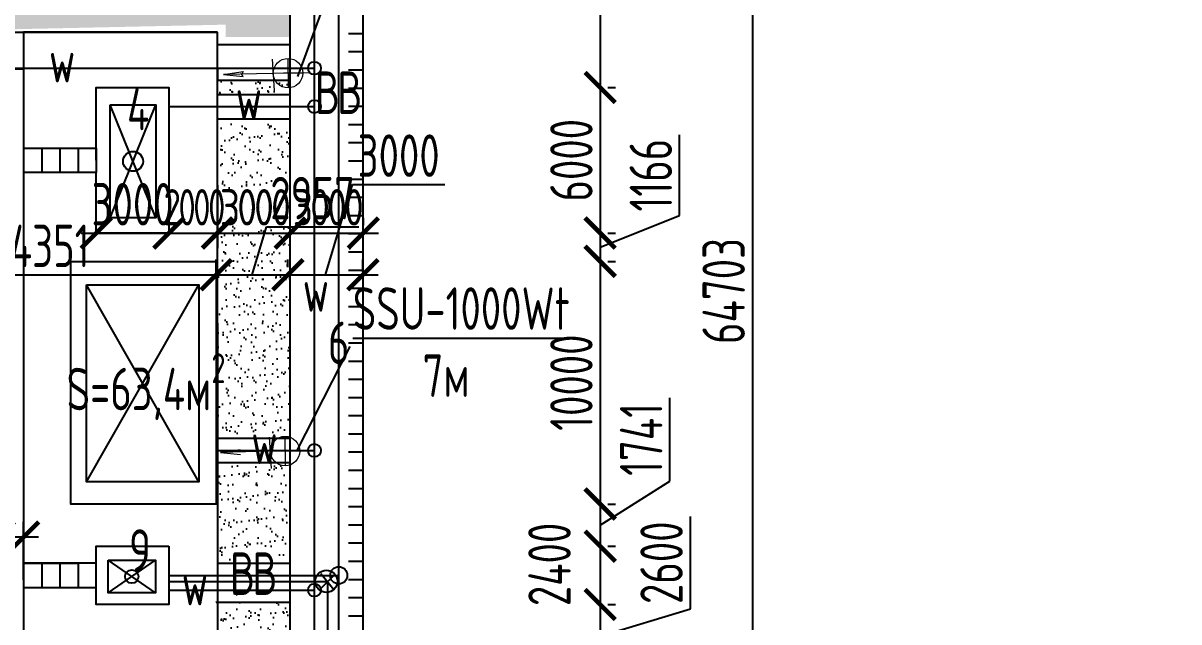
# Paper-space layout 'СГП' of a CAD drawing. Header units: millimetres. Extents: x 1 to 2190, y 0 to 1001.
# Drawn here: x 387.9 to 483.2, y 420.1 to 469.4 of the extents above; entities that cross this region are included whole.
import ezdxf

# ---------------------------------------------------------------- set-up
doc = ezdxf.new("R2010")
doc.units = ezdxf.units.MM
doc.header["$LTSCALE"] = 0.5
doc.layers.add('ЛИНИИ_01', color=7, linetype='Continuous', lineweight=9)
doc.layers.add('ТОНКИЕе', color=7, linetype='Continuous', lineweight=25)
doc.layers.add('размеры', color=7, linetype='Continuous')
doc.layers.add('тонкие', color=7, linetype='Continuous')
doc.styles.add('Наклонный', font='isocpeur.ttf', dxfattribs={"width": 0.7, "height": 3.5})
doc.dimstyles.new('СТРОИТЕЛЬНЫЙ', dxfattribs={"dimtxt": 3.5, "dimasz": 2.5, "dimexe": 1.25, "dimexo": 0.625, "dimtad": 1, "dimdec": 0, "dimlfac": 500, "dimdsep": 46, "dimtxsty": 'Наклонный', "dimblk1": 'ARCHTICK', "dimblk2": 'ARCHTICK', "dimsah": 1, "dimcen": 0, "dimdle": 1.25, "dimadec": 0, "dimazin": 0, "dimtfac": 0.75, "dimtdec": 0, "dimtmove": 0, "dimatfit": 3, "dimldrblk": 'ARCHTICK', "dimfxl": 1, "dimtolj": 1, "dimtzin": 0, "dimarcsym": 0})
pattern_1 = [(37.5, (-0.0765, 0.0526), (-0.048001, 1.4682397), [0, -1.15824, 0, -1.2954, 0, -1.23825]), (7.5, (-0.0765, 0.0526), (1.34857, 2.150475), [0, -0.62484, 0, -1.04394, 0, -0.40005]), (327.5, (-1.0138, 0.0526), (2.372977, 0.0043116), [0, -0.381, 0, -1.3716, 0, -1.7907]), (317.5, (-1.0138, 0.0526), (2.2906694, 0.668788), [0, -0.1905, 0, -0.89916, 0, -1.0287])]

# ---------------------------------------------------------------- blocks, each defined once
blk = doc.blocks.new('_ArchTick')
at = {"color": 0, "linetype": 'ByBlock', "const_width": 0.15}
blk.add_lwpolyline([(-0.5, -0.5), (0.5, 0.5)], dxfattribs=at)
blk = doc.blocks.new('*D861')
at = {"layer": 'Defpoints', "color": 0, "transparency": 16777216}
for p in [(403.903, 456.692), (399.903, 452.124), (403.903, 452.124)]:
    blk.add_point(p, dxfattribs=at)
at = {"layer": 'размеры', "color": 0, "lineweight": -2, "transparency": 16777216}
for p, q in [((403.903, 456.067), (403.903, 450.874)), ((399.903, 452.749), (399.903, 453.374)), ((398.653, 452.124), (405.153, 452.124))]:
    blk.add_line(p, q, dxfattribs=at)
at = {"layer": 'размеры', "color": 0, "lineweight": -2, "transparency": 16777216, "xscale": 2.5, "yscale": 2.5, "zscale": 2.5, "rotation": 180}
blk.add_blockref('_ArchTick', (399.903, 452.124), dxfattribs=at)
at = {"layer": 'размеры', "color": 0, "lineweight": -2, "transparency": 16777216, "xscale": 2.5, "yscale": 2.5, "zscale": 2.5}
blk.add_blockref('_ArchTick', (403.903, 452.124), dxfattribs=at)
at = {"layer": 'размеры', "color": 0, "transparency": 16777216, "insert": (401.903, 454.249), "char_height": 3.5, "attachment_point": 5, "style": 'Наклонный'}
blk.add_mtext('\\A1;{\\H0.85714x;\\W0.7;\\T0.75;2000}', dxfattribs=at)
blk = doc.blocks.new('*D862')
at = {"layer": 'Defpoints', "color": 0, "transparency": 16777216}
for p in [(403.903, 456.692), (409.906, 452.124), (409.906, 440.553)]:
    blk.add_point(p, dxfattribs=at)
at = {"layer": 'размеры', "color": 0, "lineweight": -2, "transparency": 16777216}
for p, q in [((403.903, 456.067), (403.903, 450.874)), ((409.906, 441.178), (409.906, 453.374)), ((402.653, 452.124), (411.156, 452.124))]:
    blk.add_line(p, q, dxfattribs=at)
at = {"layer": 'размеры', "color": 0, "lineweight": -2, "transparency": 16777216, "xscale": 2.5, "yscale": 2.5, "zscale": 2.5, "rotation": 180}
blk.add_blockref('_ArchTick', (403.903, 452.124), dxfattribs=at)
at = {"layer": 'размеры', "color": 0, "lineweight": -2, "transparency": 16777216, "xscale": 2.5, "yscale": 2.5, "zscale": 2.5}
blk.add_blockref('_ArchTick', (409.906, 452.124), dxfattribs=at)
at = {"layer": 'размеры', "color": 0, "transparency": 16777216, "insert": (406.905, 454.249), "char_height": 3.5, "attachment_point": 5, "style": 'Наклонный'}
blk.add_mtext('\\A1;{\\H0.85714x;\\W0.8;\\T0.75;3000}', dxfattribs=at)
blk = doc.blocks.new('*D863')
at = {"layer": 'Defpoints', "color": 0, "transparency": 16777216}
for p in [(415.94, 452.124), (415.94, 452.124), (409.906, 440.553)]:
    blk.add_point(p, dxfattribs=at)
at = {"layer": 'размеры', "color": 0, "lineweight": -2, "transparency": 16777216}
for p, q in [((409.906, 441.178), (409.906, 453.374)), ((415.94, 452.749), (415.94, 453.374)), ((408.656, 452.124), (417.19, 452.124))]:
    blk.add_line(p, q, dxfattribs=at)
at = {"layer": 'размеры', "color": 0, "lineweight": -2, "transparency": 16777216, "xscale": 2.5, "yscale": 2.5, "zscale": 2.5, "rotation": 180}
blk.add_blockref('_ArchTick', (409.906, 452.124), dxfattribs=at)
at = {"layer": 'размеры', "color": 0, "lineweight": -2, "transparency": 16777216, "xscale": 2.5, "yscale": 2.5, "zscale": 2.5}
blk.add_blockref('_ArchTick', (415.94, 452.124), dxfattribs=at)
at = {"layer": 'размеры', "color": 0, "transparency": 16777216, "insert": (412.923, 454.249), "char_height": 3.5, "attachment_point": 5, "style": 'Наклонный'}
blk.add_mtext('\\A1;{\\H0.85714x;\\W0.8;\\T0.75;3000}', dxfattribs=at)
blk = doc.blocks.new('*D893')
at = {"layer": 'Defpoints', "color": 0, "transparency": 16777216}
for p in [(435.474, 495.292), (435.474, 464.124), (435.474, 464.124)]:
    blk.add_point(p, dxfattribs=at)
at = {"layer": 'размеры', "color": 0, "lineweight": -2, "transparency": 16777216}
for p, q in [((435.474, 496.542), (435.474, 462.874)), ((436.099, 495.292), (436.724, 495.292)), ((436.099, 464.124), (436.724, 464.124))]:
    blk.add_line(p, q, dxfattribs=at)
at = {"layer": 'размеры', "color": 0, "lineweight": -2, "transparency": 16777216, "xscale": 2.5, "yscale": 2.5, "zscale": 2.5}
for p, rotation in [((435.474, 495.292), 90), ((435.474, 464.124), 270)]:
    blk.add_blockref('_ArchTick', p, dxfattribs=dict(at, rotation=rotation))
at = {"layer": 'размеры', "color": 0, "transparency": 16777216, "insert": (432.667, 487.067), "char_height": 3.5, "attachment_point": 5, "rotation": 90, "style": 'Наклонный'}
blk.add_mtext('\\A1;15584', dxfattribs=at)
blk = doc.blocks.new('*D894')
at = {"layer": 'Defpoints', "color": 0, "transparency": 16777216}
for p in [(435.474, 464.124), (435.474, 452.124), (435.474, 452.124)]:
    blk.add_point(p, dxfattribs=at)
at = {"layer": 'размеры', "color": 0, "lineweight": -2, "transparency": 16777216}
for p, q in [((435.474, 465.374), (435.474, 450.874)), ((436.099, 464.124), (436.724, 464.124)), ((436.099, 452.124), (436.724, 452.124))]:
    blk.add_line(p, q, dxfattribs=at)
at = {"layer": 'размеры', "color": 0, "lineweight": -2, "transparency": 16777216, "xscale": 2.5, "yscale": 2.5, "zscale": 2.5}
for p, rotation in [((435.474, 464.124), 90), ((435.474, 452.124), 270)]:
    blk.add_blockref('_ArchTick', p, dxfattribs=dict(at, rotation=rotation))
at = {"layer": 'размеры', "color": 0, "transparency": 16777216, "insert": (433.099, 458.124), "char_height": 3.5, "attachment_point": 5, "rotation": 90, "style": 'Наклонный'}
blk.add_mtext('\\A1;6000', dxfattribs=at)
blk = doc.blocks.new('*D895')
at = {"layer": 'Defpoints', "color": 0, "transparency": 16777216}
for p in [(435.474, 452.124), (435.474, 449.792), (435.474, 449.792)]:
    blk.add_point(p, dxfattribs=at)
at = {"layer": 'размеры', "color": 0, "lineweight": -2, "transparency": 16777216}
for p, q in [((442.028, 453.575), (442.028, 460.215)), ((435.474, 450.958), (442.028, 453.575)), ((435.474, 453.374), (435.474, 448.542)), ((436.099, 452.124), (436.724, 452.124)), ((436.099, 449.792), (436.724, 449.792))]:
    blk.add_line(p, q, dxfattribs=at)
at = {"layer": 'размеры', "color": 0, "lineweight": -2, "transparency": 16777216, "xscale": 2.5, "yscale": 2.5, "zscale": 2.5}
for p, rotation in [((435.474, 452.124), 90), ((435.474, 449.792), 270)]:
    blk.add_blockref('_ArchTick', p, dxfattribs=dict(at, rotation=rotation))
at = {"layer": 'размеры', "color": 0, "transparency": 16777216, "insert": (439.653, 456.895), "char_height": 3.5, "attachment_point": 5, "rotation": 90, "style": 'Наклонный'}
blk.add_mtext('\\A1;1166', dxfattribs=at)
blk = doc.blocks.new('*D896')
at = {"layer": 'Defpoints', "color": 0, "transparency": 16777216}
for p in [(435.474, 449.792), (435.474, 429.792), (435.474, 429.792)]:
    blk.add_point(p, dxfattribs=at)
at = {"layer": 'размеры', "color": 0, "lineweight": -2, "transparency": 16777216}
for p, q in [((435.474, 451.042), (435.474, 428.542)), ((436.099, 449.792), (436.724, 449.792)), ((436.099, 429.792), (436.724, 429.792))]:
    blk.add_line(p, q, dxfattribs=at)
at = {"layer": 'размеры', "color": 0, "lineweight": -2, "transparency": 16777216, "xscale": 2.5, "yscale": 2.5, "zscale": 2.5}
for p, rotation in [((435.474, 449.792), 90), ((435.474, 429.792), 270)]:
    blk.add_blockref('_ArchTick', p, dxfattribs=dict(at, rotation=rotation))
at = {"layer": 'размеры', "color": 0, "transparency": 16777216, "insert": (433.099, 439.792), "char_height": 3.5, "attachment_point": 5, "rotation": 90, "style": 'Наклонный'}
blk.add_mtext('\\A1;10000', dxfattribs=at)
blk = doc.blocks.new('*D897')
at = {"layer": 'Defpoints', "color": 0, "transparency": 16777216}
for p in [(435.474, 429.792), (435.474, 426.311), (435.474, 426.311)]:
    blk.add_point(p, dxfattribs=at)
at = {"layer": 'размеры', "color": 0, "lineweight": -2, "transparency": 16777216}
for p, q in [((441.227, 431.671), (441.227, 438.556)), ((435.474, 428.051), (441.227, 431.671)), ((435.474, 431.042), (435.474, 425.061)), ((436.099, 429.792), (436.724, 429.792)), ((436.099, 426.311), (436.724, 426.311))]:
    blk.add_line(p, q, dxfattribs=at)
at = {"layer": 'размеры', "color": 0, "lineweight": -2, "transparency": 16777216, "xscale": 2.5, "yscale": 2.5, "zscale": 2.5}
for p, rotation in [((435.474, 429.792), 90), ((435.474, 426.311), 270)]:
    blk.add_blockref('_ArchTick', p, dxfattribs=dict(at, rotation=rotation))
at = {"layer": 'размеры', "color": 0, "transparency": 16777216, "insert": (438.852, 435.114), "char_height": 3.5, "attachment_point": 5, "rotation": 90, "style": 'Наклонный'}
blk.add_mtext('\\A1;1741', dxfattribs=at)
blk = doc.blocks.new('*D898')
at = {"layer": 'Defpoints', "color": 0, "transparency": 16777216}
for p in [(435.474, 426.311), (435.474, 421.511), (435.474, 421.511)]:
    blk.add_point(p, dxfattribs=at)
at = {"layer": 'размеры', "color": 0, "lineweight": -2, "transparency": 16777216}
for p, q in [((435.474, 427.561), (435.474, 420.261)), ((436.099, 426.311), (436.724, 426.311)), ((436.099, 421.511), (436.724, 421.511))]:
    blk.add_line(p, q, dxfattribs=at)
at = {"layer": 'размеры', "color": 0, "lineweight": -2, "transparency": 16777216, "xscale": 2.5, "yscale": 2.5, "zscale": 2.5}
for p, rotation in [((435.474, 426.311), 90), ((435.474, 421.511), 270)]:
    blk.add_blockref('_ArchTick', p, dxfattribs=dict(at, rotation=rotation))
at = {"layer": 'размеры', "color": 0, "transparency": 16777216, "insert": (431.295, 424.812), "char_height": 3.5, "attachment_point": 5, "rotation": 90, "style": 'Наклонный'}
blk.add_mtext('\\A1;2400', dxfattribs=at)
blk = doc.blocks.new('*D899')
at = {"layer": 'Defpoints', "color": 0, "transparency": 16777216}
for p in [(435.474, 421.511), (435.474, 416.311), (435.474, 416.311)]:
    blk.add_point(p, dxfattribs=at)
at = {"layer": 'размеры', "color": 0, "lineweight": -2, "transparency": 16777216}
for p, q in [((442.912, 421.142), (442.912, 428.762)), ((435.474, 422.761), (435.474, 415.061)), ((436.099, 421.511), (436.724, 421.511)), ((435.474, 418.911), (442.912, 421.142)), ((436.099, 416.311), (436.724, 416.311))]:
    blk.add_line(p, q, dxfattribs=at)
at = {"layer": 'размеры', "color": 0, "lineweight": -2, "transparency": 16777216, "xscale": 2.5, "yscale": 2.5, "zscale": 2.5}
for p, rotation in [((435.474, 421.511), 90), ((435.474, 416.311), 270)]:
    blk.add_blockref('_ArchTick', p, dxfattribs=dict(at, rotation=rotation))
at = {"layer": 'размеры', "color": 0, "transparency": 16777216, "insert": (440.537, 424.952), "char_height": 3.5, "attachment_point": 5, "rotation": 90, "style": 'Наклонный'}
blk.add_mtext('\\A1;2600', dxfattribs=at)
blk = doc.blocks.new('*D921')
at = {"layer": 'Defpoints', "color": 0, "transparency": 16777216}
for p in [(435.474, 512.051), (435.482, 382.645), (448.036, 382.645)]:
    blk.add_point(p, dxfattribs=at)
at = {"layer": 'размеры', "color": 0, "lineweight": -2, "transparency": 16777216}
for p, q in [((448.036, 513.301), (448.036, 381.395)), ((436.099, 512.051), (449.286, 512.051)), ((436.107, 382.645), (449.286, 382.645))]:
    blk.add_line(p, q, dxfattribs=at)
at = {"layer": 'размеры', "color": 0, "lineweight": -2, "transparency": 16777216, "xscale": 2.5, "yscale": 2.5, "zscale": 2.5}
for p, rotation in [((448.036, 512.051), 90), ((448.036, 382.645), 270)]:
    blk.add_blockref('_ArchTick', p, dxfattribs=dict(at, rotation=rotation))
at = {"layer": 'размеры', "color": 0, "transparency": 16777216, "insert": (445.661, 447.348), "char_height": 3.5, "attachment_point": 5, "rotation": 90, "style": 'Наклонный'}
blk.add_mtext('\\A1;64703', dxfattribs=at)
blk = doc.blocks.new('*D991')
at = {"layer": 'Defpoints', "color": 0, "transparency": 16777216}
for p in [(385.903, 427.064), (385.903, 422.874), (387.903, 422.911)]:
    blk.add_point(p, dxfattribs=at)
at = {"layer": 'размеры', "color": 0, "lineweight": -2, "transparency": 16777216}
for p, q in [((385.903, 423.499), (385.903, 428.314)), ((387.903, 423.536), (387.903, 428.314)), ((385.903, 427.064), (376.273, 427.064)), ((389.153, 427.064), (385.903, 427.064))]:
    blk.add_line(p, q, dxfattribs=at)
at = {"layer": 'размеры', "color": 0, "lineweight": -2, "transparency": 16777216, "xscale": 2.5, "yscale": 2.5, "zscale": 2.5, "rotation": 180}
blk.add_blockref('_ArchTick', (385.903, 427.064), dxfattribs=at)
at = {"layer": 'размеры', "color": 0, "lineweight": -2, "transparency": 16777216, "xscale": 2.5, "yscale": 2.5, "zscale": 2.5}
blk.add_blockref('_ArchTick', (387.903, 427.064), dxfattribs=at)
at = {"layer": 'размеры', "color": 0, "transparency": 16777216, "insert": (379.838, 429.439), "char_height": 3.5, "attachment_point": 5, "style": 'Наклонный'}
blk.add_mtext('\\A1;1000', dxfattribs=at)
blk = doc.blocks.new('*D1013')
at = {"layer": 'Defpoints', "color": 0, "transparency": 16777216}
for p in [(393.903, 452.124), (399.903, 452.124), (399.903, 452.124)]:
    blk.add_point(p, dxfattribs=at)
at = {"layer": 'размеры', "color": 0, "lineweight": -2, "transparency": 16777216}
for p, q in [((393.903, 452.749), (393.903, 453.374)), ((399.903, 452.749), (399.903, 453.374)), ((392.653, 452.124), (401.153, 452.124))]:
    blk.add_line(p, q, dxfattribs=at)
at = {"layer": 'размеры', "color": 0, "lineweight": -2, "transparency": 16777216, "xscale": 2.5, "yscale": 2.5, "zscale": 2.5, "rotation": 180}
blk.add_blockref('_ArchTick', (393.903, 452.124), dxfattribs=at)
at = {"layer": 'размеры', "color": 0, "lineweight": -2, "transparency": 16777216, "xscale": 2.5, "yscale": 2.5, "zscale": 2.5}
blk.add_blockref('_ArchTick', (399.903, 452.124), dxfattribs=at)
at = {"layer": 'размеры', "color": 0, "transparency": 16777216, "insert": (396.903, 454.499), "char_height": 3.5, "attachment_point": 5, "style": 'Наклонный'}
blk.add_mtext('\\A1;3000', dxfattribs=at)
blk = doc.blocks.new('*D1024')
at = {"layer": 'Defpoints', "color": 0, "transparency": 16777216}
for p in [(375.103, 452.124), (403.804, 448.692), (403.804, 447.869)]:
    blk.add_point(p, dxfattribs=at)
at = {"layer": 'размеры', "color": 0, "lineweight": -2, "transparency": 16777216}
for p, q in [((375.103, 451.499), (375.103, 447.442)), ((403.804, 448.494), (403.804, 449.942)), ((373.853, 448.692), (405.054, 448.692))]:
    blk.add_line(p, q, dxfattribs=at)
at = {"layer": 'размеры', "color": 0, "lineweight": -2, "transparency": 16777216, "xscale": 2.5, "yscale": 2.5, "zscale": 2.5, "rotation": 180}
blk.add_blockref('_ArchTick', (375.103, 448.692), dxfattribs=at)
at = {"layer": 'размеры', "color": 0, "lineweight": -2, "transparency": 16777216, "xscale": 2.5, "yscale": 2.5, "zscale": 2.5}
blk.add_blockref('_ArchTick', (403.804, 448.692), dxfattribs=at)
at = {"layer": 'размеры', "color": 0, "transparency": 16777216, "insert": (389.453, 451.067), "char_height": 3.5, "attachment_point": 5, "style": 'Наклонный'}
blk.add_mtext('\\A1;14351', dxfattribs=at)
blk = doc.blocks.new('*D1025')
at = {"layer": 'Defpoints', "color": 0, "transparency": 16777216}
for p in [(409.717, 448.692), (409.717, 448.692), (403.804, 447.869)]:
    blk.add_point(p, dxfattribs=at)
at = {"layer": 'размеры', "color": 0, "lineweight": -2, "transparency": 16777216}
for p, q in [((406.761, 448.692), (407.942, 452.63)), ((407.942, 452.63), (415.562, 452.63)), ((403.804, 448.494), (403.804, 449.942)), ((409.717, 449.317), (409.717, 449.942)), ((402.554, 448.692), (410.967, 448.692))]:
    blk.add_line(p, q, dxfattribs=at)
at = {"layer": 'размеры', "color": 0, "lineweight": -2, "transparency": 16777216, "xscale": 2.5, "yscale": 2.5, "zscale": 2.5, "rotation": 180}
blk.add_blockref('_ArchTick', (403.804, 448.692), dxfattribs=at)
at = {"layer": 'размеры', "color": 0, "lineweight": -2, "transparency": 16777216, "xscale": 2.5, "yscale": 2.5, "zscale": 2.5}
blk.add_blockref('_ArchTick', (409.717, 448.692), dxfattribs=at)
at = {"layer": 'размеры', "color": 0, "transparency": 16777216, "insert": (411.752, 455.005), "char_height": 3.5, "attachment_point": 5, "style": 'Наклонный'}
blk.add_mtext('\\A1;2957', dxfattribs=at)
blk = doc.blocks.new('*D1026')
at = {"layer": 'Defpoints', "color": 0, "transparency": 16777216}
for p in [(409.717, 448.692), (415.906, 448.692), (415.906, 448.301)]:
    blk.add_point(p, dxfattribs=at)
at = {"layer": 'размеры', "color": 0, "lineweight": -2, "transparency": 16777216}
for p, q in [((412.812, 448.692), (415.043, 456.13)), ((415.043, 456.13), (422.663, 456.13)), ((409.717, 449.317), (409.717, 449.942)), ((415.906, 448.926), (415.906, 449.942)), ((408.467, 448.692), (417.156, 448.692))]:
    blk.add_line(p, q, dxfattribs=at)
at = {"layer": 'размеры', "color": 0, "lineweight": -2, "transparency": 16777216, "xscale": 2.5, "yscale": 2.5, "zscale": 2.5, "rotation": 180}
blk.add_blockref('_ArchTick', (409.717, 448.692), dxfattribs=at)
at = {"layer": 'размеры', "color": 0, "lineweight": -2, "transparency": 16777216, "xscale": 2.5, "yscale": 2.5, "zscale": 2.5}
blk.add_blockref('_ArchTick', (415.906, 448.692), dxfattribs=at)
at = {"layer": 'размеры', "color": 0, "transparency": 16777216, "insert": (418.853, 458.505), "char_height": 3.5, "attachment_point": 5, "style": 'Наклонный'}
blk.add_mtext('\\A1;3000', dxfattribs=at)

psp = doc.layouts.new('СГП')

# ---------------------------------------------------------------- hatches: boundary and pattern name
at = {"layer": 'тонкие', "transparency": 33554687}
h = psp.add_hatch(dxfattribs=at)
h.set_pattern_fill('AR-SAND', scale=0.03)
h.set_pattern_definition([(37.5, (0.5875, 0.6611), (-0.048001, 1.4682397), [0, -1.15824, 0, -1.2954, 0, -1.23825]), (7.5, (0.5875, 0.6611), (1.34857, 2.1504753), [0, -0.62484, 0, -1.04394, 0, -0.40005]), (327.5, (-0.3498, 0.6611), (2.372977, 0.0043116), [0, -0.381, 0, -1.3716, 0, -1.7907]), (317.5, (-0.3498, 0.6611), (2.2906694, 0.668788), [0, -0.1905, 0, -0.89916, 0, -1.0287])])
edge = h.paths.add_edge_path()
edge.add_line((409.8161, 506.8983), (403.406, 506.8983))
edge.add_line((403.406, 506.8983), (403.5395, 499.2975))
edge.add_arc((381.2285, 497.9471), 22.3518, -69.694251, 3.463605, ccw=False)
edge.add_arc((388.5556, 477.2975), 0.5316, 257.918907, 323.918567, ccw=False)
edge.add_arc((379.9892, 493.3893), 18.6396, 270.483074, 296.975584, ccw=False)
edge.add_line((380.1464, 474.7503), (325.8258, 474.7503))
edge.add_line((325.8258, 474.7503), (325.8258, 468.7575))
edge.add_line((325.8258, 468.7575), (337.3302, 468.7575))
edge.add_line((337.3302, 468.7575), (337.3302, 469.966))
edge.add_line((337.3302, 469.966), (337.5982, 468.7833))
edge.add_line((337.5982, 468.7833), (380.5668, 468.7833))
edge.add_line((380.5668, 468.7833), (404.5668, 469.301))
edge.add_line((404.5668, 469.301), (404.5668, 468.2711))
edge.add_line((404.5668, 468.2711), (409.8161, 468.2711))
edge.add_line((409.8161, 468.2711), (409.8161, 506.8983))
h.paths.add_polyline_path([(395.1913, 469.3973), (400.49, 469.3973)], flags=16)
h = psp.add_hatch(dxfattribs=at)
h.set_pattern_fill('AR-SAND', scale=0.03)
h.set_pattern_definition(pattern_1)
h.paths.add_polyline_path([(409.9063, 463.5495), (409.9063, 464.7367), (403.9028, 464.7367), (403.9028, 463.5495)])
h = psp.add_hatch(dxfattribs=at)
h.set_pattern_fill('AR-SAND', scale=0.03)
h.set_pattern_definition(pattern_1)
h.paths.add_polyline_path([(403.9028, 461.5495), (403.9028, 460.5495), (403.9028, 457.2278), (409.9063, 457.2278), (409.9063, 461.5495)])
h = psp.add_hatch(dxfattribs=at)
h.set_pattern_fill('AR-SAND', scale=0.03)
h.set_pattern_definition(pattern_1)
h.paths.add_polyline_path([(403.9028, 444.6925), (403.9028, 438.7991), (409.9063, 438.7991), (409.9063, 457.1242), (403.9028, 457.1242)])
h = psp.add_hatch(dxfattribs=at)
h.set_pattern_fill('AR-SAND', scale=0.03)
h.set_pattern_definition([(37.5, (-0.1773, 0.0526), (-0.048001, 1.4682397), [0, -1.15824, 0, -1.2954, 0, -1.23825]), (7.5, (-0.1773, 0.0526), (1.34857, 2.150475), [0, -0.62484, 0, -1.04394, 0, -0.40005]), (327.5, (-1.1146, 0.0526), (2.372977, 0.0043116), [0, -0.381, 0, -1.3716, 0, -1.7907]), (317.5, (-1.1146, 0.0526), (2.2906694, 0.668788), [0, -0.1905, 0, -0.89916, 0, -1.0287])])
h.paths.add_polyline_path([(409.8055, 438.7918), (403.802, 438.7918), (403.8041, 435.2062), (409.8076, 435.2062)])
h = psp.add_hatch(dxfattribs=at)
h.set_pattern_fill('AR-SAND', scale=0.03)
h.set_pattern_definition(pattern_1)
h.paths.add_polyline_path([(409.9063, 433.2062), (403.9028, 433.2062), (403.9028, 424.9106), (409.9063, 424.9106)])
h = psp.add_hatch(dxfattribs=at)
h.set_pattern_fill('AR-SAND', scale=0.03)
h.set_pattern_definition(pattern_1)
h.paths.add_polyline_path([(403.9028, 421.6899), (403.9028, 415.6242), (409.9063, 415.6242), (409.9063, 421.6899)])

# ---------------------------------------------------------------- linework, layer by layer
at = {"layer": 'ЛИНИИ_01', "lineweight": 20}
for p, q in [((409.71, 466.5136), (409.7373, 464.0851)), ((404.3952, 465.1939), (406.0248, 465.4294)), ((408.5093, 465.2857), (404.3952, 465.1939)), ((406.0248, 465.4294), (405.8814, 465.2054)), ((410.9379, 465.313), (408.5093, 465.2857)), ((411.4898, 465.3192), (409.3457, 465.2951)), ((404.3952, 465.1939), (406.0337, 465.0313)), ((406.0337, 465.0313), (405.8805, 465.2487)), ((409.4685, 435.3671), (409.4958, 432.9385)), ((404.1537, 434.0473), (405.7833, 434.2828)), ((408.2679, 434.1391), (404.1537, 434.0473)), ((404.1537, 434.0473), (405.7922, 433.8848)), ((410.6965, 434.1664), (408.2679, 434.1391)), ((411.2484, 434.1726), (409.1043, 434.1485)), ((405.5359, 422.2375), (405.3827, 422.4548)), ((405.527, 422.6355), (405.3837, 422.4115))]:
    psp.add_line(p, q, dxfattribs=at)
for centre in [(409.7236, 465.2994), (409.4822, 434.1528)]:
    psp.add_circle(centre, 1.2144, dxfattribs=at)
at = {"layer": 'размеры', "lineweight": 20}
for p, q in [((408.4039, 466.4493), (408.583, 463.8655)), ((408.1624, 435.3027), (408.3415, 432.7189))]:
    psp.add_line(p, q, dxfattribs=at)
at = {"layer": 'ТОНКИЕе'}
for p, q in [((403.9028, 468.6925), (387.9028, 468.6925)), ((387.9028, 468.6925), (387.9028, 368.1618))]:
    psp.add_line(p, q, dxfattribs=at)
for points in [[(409.9063, 363.0441), (409.9063, 518.0621)], [(415.9063, 512.0508), (415.9063, 512.0508), (415.9063, 382.6455), (415.9063, 382.6455), (474.372, 382.6455)], [(414.8735, 476.9603), (410.4963, 465.0204)], [(415.9063, 470.0508), (415.9063, 468.5508), (414.7063, 468.5508)], [(379.9028, 468.6925), (403.9028, 468.6925)], [(403.9028, 468.6925), (399.9028, 468.6925)], [(403.9028, 444.6925), (403.9028, 468.6925)], [(415.9063, 468.5508), (415.9063, 467.0508), (414.7063, 467.0508)], [(403.9028, 467.6626), (409.9063, 467.6626)], [(385.9028, 466.6626), (385.9028, 465.6626), (387.9028, 465.6626)], [(415.9063, 467.0508), (415.9063, 465.5508), (414.7063, 465.5508)], [(403.9028, 465.6626), (403.9028, 464.7367), (409.9063, 464.7367)], [(415.9063, 465.5508), (415.9063, 464.0508), (414.7063, 464.0508)], [(393.9028, 458.1242), (393.9028, 464.1242), (399.9028, 464.1242), (399.9028, 452.1242), (393.9028, 452.1242), (393.9028, 457.1242)], [(403.9028, 462.5495), (403.9028, 463.5495), (409.9063, 463.5495)], [(415.9063, 464.0508), (415.9063, 462.5508), (414.7063, 462.5508)], [(395.064, 453.3694), (398.8169, 462.6989)], [(398.8169, 453.3694), (395.064, 462.6989)], [(415.9063, 462.5508), (415.9063, 461.0508), (414.7063, 461.0508)], [(403.9028, 460.5495), (403.9028, 461.5495), (409.9063, 461.5495)], [(415.9063, 461.0508), (415.9063, 459.5508), (414.7063, 459.5508)], [(415.9063, 459.5508), (415.9063, 458.0508), (414.7063, 458.0508)], [(387.9028, 459.1242), (393.9028, 459.1242), (393.9028, 457.1242), (387.9028, 457.1242)], [(387.9028, 459.1242), (389.4028, 459.1242), (389.4028, 457.1242)], [(389.4028, 459.1242), (390.9028, 459.1242), (390.9028, 457.1242)], [(390.9028, 459.1242), (392.4028, 459.1242), (392.4028, 457.1242)], [(415.9063, 458.0508), (415.9063, 456.5508), (414.7063, 456.5508)], [(415.9063, 456.5508), (415.9063, 455.0508), (414.7063, 455.0508)], [(415.9063, 455.0508), (415.9063, 453.5508), (414.7063, 453.5508)], [(415.9063, 453.5508), (415.9063, 452.0508), (414.7063, 452.0508)], [(415.9063, 452.0508), (415.9063, 450.5508), (414.7063, 450.5508)], [(415.9063, 450.5508), (415.9063, 449.0508), (414.7063, 449.0508)], [(403.8041, 449.7918), (403.8041, 429.7918), (391.8041, 429.7918), (391.8041, 449.7918)], [(391.8041, 449.7918), (403.8041, 449.7918), (403.8041, 442.2782)], [(415.9063, 449.0508), (415.9063, 447.5508), (414.7063, 447.5508)], [(387.9028, 448.4272), (387.9028, 422.9106), (393.9028, 422.9106), (393.9028, 424.9106), (387.9028, 424.9106)], [(393.101, 431.6211), (402.3696, 447.8688)], [(402.3696, 431.6211), (393.101, 447.8688)], [(415.9063, 447.5508), (415.9063, 446.0508), (414.7063, 446.0508)], [(415.9063, 446.0508), (415.9063, 444.5508), (414.7063, 444.5508)], [(403.9028, 444.6925), (403.9028, 362.586)], [(415.9063, 444.5508), (415.9063, 443.0508), (414.7063, 443.0508)], [(414.8169, 442.7869), (410.4357, 434.1419)], [(415.9063, 443.0508), (415.9063, 441.5508), (414.7063, 441.5508)], [(415.9063, 441.5508), (415.9063, 440.0508), (414.7063, 440.0508)], [(415.9063, 440.0508), (415.9063, 438.5508), (414.7063, 438.5508)], [(387.9028, 438.4272), (387.9028, 412.9106), (393.9028, 412.9106), (393.9028, 414.9106), (387.9028, 414.9106)], [(415.9063, 438.5508), (415.9063, 437.0508), (414.7063, 437.0508)], [(415.9063, 437.0508), (415.9063, 435.5508), (414.7063, 435.5508)], [(403.8041, 435.2062), (409.8076, 435.2062)], [(415.9063, 435.5508), (415.9063, 434.0508), (414.7063, 434.0508)], [(415.9063, 434.0508), (415.9063, 432.5508), (414.7063, 432.5508)], [(403.8041, 433.2062), (403.8041, 433.2062), (409.9063, 433.2062)], [(415.9063, 432.5508), (415.9063, 431.0508), (414.7063, 431.0508)], [(415.9063, 431.0508), (415.9063, 429.5508), (414.7063, 429.5508)], [(415.9063, 429.5508), (415.9063, 428.0508), (414.7063, 428.0508)], [(387.9028, 428.4272), (387.9028, 402.9106), (393.9028, 402.9106), (393.9028, 404.9106), (387.9028, 404.9106)], [(415.9063, 428.0508), (415.9063, 426.5508), (414.7063, 426.5508)], [(399.9028, 426.3106), (399.9028, 421.5106), (393.9028, 421.5106), (393.9028, 426.3106), (399.9028, 426.3106)], [(415.9063, 426.5508), (415.9063, 425.0508), (414.7063, 425.0508)], [(387.9028, 424.9106), (389.4028, 424.9106), (389.4028, 422.9106)], [(389.4028, 424.9106), (390.9028, 424.9106), (390.9028, 422.9106)], [(390.9028, 424.9106), (392.4028, 424.9106), (392.4028, 422.9106)], [(394.8934, 422.4584), (398.7835, 425.1706)], [(398.7835, 422.4584), (394.8934, 425.1706)], [(403.9028, 424.9106), (409.9063, 424.9106)], [(415.9063, 425.0508), (415.9063, 423.5508), (414.7063, 423.5508)], [(415.9063, 423.5508), (415.9063, 422.0508), (414.7063, 422.0508)], [(403.8041, 421.6899), (403.8041, 421.6899), (409.9063, 421.6899)], [(415.9063, 422.0508), (415.9063, 420.5508), (414.7063, 420.5508)], [(415.9063, 420.5508), (415.9063, 419.0508), (414.7063, 419.0508)]]:
    psp.add_lwpolyline(points, dxfattribs=at)
at = {"layer": 'ТОНКИЕе', "color": 4}
for points in [[(474.1916, 349.8698), (474.1916, 349.8698), (474.2251, 380.6455), (474.2251, 380.6455), (415.9063, 380.6455), (413.9063, 380.6455), (413.9063, 510.0508), (413.9063, 510.0508), (385.6976, 510.0508), (385.6976, 510.0508), (385.6976, 480.689), (385.6976, 478.689), (236.4316, 478.689), (236.4316, 478.689), (236.4316, 84.6529), (236.4316, 84.6529), (508.2089, 84.6529)], [(399.9028, 423.9106), (413.9063, 423.9106)]]:
    psp.add_lwpolyline(points, dxfattribs=at)
at = {"layer": 'ТОНКИЕе', "color": 2, "true_color": 0xffff00}
for points in [[(471.4152, 378.6455), (471.4152, 378.6455), (471.4152, 378.6455), (471.4152, 378.6455), (471.4152, 378.6455), (471.4152, 378.6455), (471.4152, 378.6455), (413.9063, 378.6455), (411.9063, 378.6455), (411.9063, 508.0508), (411.9063, 508.0508), (387.8916, 508.0508), (387.8916, 508.0508), (387.8916, 478.689), (387.8916, 476.689), (238.4316, 476.689), (238.4316, 476.689), (238.4316, 86.6529), (238.4316, 86.6529), (238.4316, 86.6529), (238.4316, 86.6529), (517.4839, 86.6529), (517.4839, 86.6529), (517.4839, 86.6529)], [(378.575, 464.1242), (378.575, 465.7125), (411.9063, 465.7125)], [(399.9028, 462.5495), (411.9063, 462.5495)], [(403.8041, 434.2062), (411.9063, 434.2062)], [(399.9028, 422.6899), (411.9063, 422.6899)]]:
    psp.add_lwpolyline(points, dxfattribs=at)
at = {"layer": 'ТОНКИЕе'}
for points in [[(395.064, 462.6989), (398.8169, 462.6989), (398.8169, 453.3694), (395.064, 453.3694)], [(393.101, 447.8688), (402.3696, 447.8688), (402.3696, 431.6211), (393.101, 431.6211)], [(394.8934, 425.1706), (398.7835, 425.1706), (398.7835, 422.4584), (394.8934, 422.4584)]]:
    psp.add_lwpolyline(points, close=True, dxfattribs=at)
at = {"layer": 'ТОНКИЕе', "color": 20, "true_color": 0xfa4205}
for points in [[(399.9643, 423.4113), (412.9881, 423.4113), (412.9881, 414.6592), (412.9881, 404.2054), (399.96, 404.2054)], [(412.3348, 422.753), (413.6237, 424.0209)], [(412.4185, 424.07), (413.5005, 422.7351)]]:
    psp.add_lwpolyline(points, dxfattribs=at)
at = {"layer": 'ТОНКИЕе', "color": 2, "true_color": 0xffff00}
for centre in [(411.9063, 465.7125), (411.9063, 462.5495), (411.9063, 434.2062), (411.9063, 422.6899)]:
    psp.add_circle(centre, 0.5316, dxfattribs=at)
at = {"layer": 'ТОНКИЕе'}
for centre, radius in [((396.9404, 458.0342), 0.8215), ((396.8385, 423.8145), 0.5516)]:
    psp.add_circle(centre, radius, dxfattribs=at)
at = {"layer": 'ТОНКИЕе', "color": 20, "true_color": 0xfa4205}
psp.add_circle((412.8916, 423.4199), 0.9153, dxfattribs=at)
at = {"layer": 'ТОНКИЕе', "color": 4}
psp.add_circle((413.9063, 423.9106), 0.7045, dxfattribs=at)

# ---------------------------------------------------------------- texts
at = {"layer": 'ТОНКИЕе', "color": 2, "char_height": 3.5, "attachment_point": 1, "style": 'Наклонный'}
for insert in [(389.9923, 468.0316), (405.398, 464.9535), (410.9228, 449.1384), (406.6773, 436.5848), (400.9445, 424.9376)]:
    psp.add_mtext_dynamic_manual_height_columns('\\A1;{\\T0.9;w}', width=21.521296, gutter_width=35, heights=[0], dxfattribs=dict(at, insert=insert))
at = {"layer": 'ТОНКИЕе', "color": 4, "char_height": 3.5, "attachment_point": 1, "style": 'Наклонный'}
for insert in [(411.9324, 465.4432), (404.9303, 425.8042)]:
    psp.add_mtext_dynamic_manual_height_columns('\\A1;{\\T0.9;ВВ}', width=21.521296, gutter_width=35, heights=[0], dxfattribs=dict(at, insert=insert))
at = {"layer": 'ТОНКИЕе', "char_height": 3.5, "attachment_point": 1, "style": 'Наклонный'}
for s, width, gutter_width, insert in [('4', 2.37788, 35, (396.439, 464.096)), ('{\\LSSU-1000Wt}', 5.983696, 17.5, (415.0675, 447.6509)), ('6', 14.451196, 17.5, (413.0211, 444.8292)), ('\\A1;S=63,4м{\\H0.7x;\\S2^ ;}', 1.573889, 35, (391.4584, 442.2087)), ('7м', 5.983696, 17.5, (420.8254, 442.1243)), ('9', 2.37788, 35, (396.61, 427.7077))]:
    psp.add_mtext_dynamic_manual_height_columns(s, width=width, gutter_width=gutter_width, heights=[0], dxfattribs=dict(at, insert=insert))

# ---------------------------------------------------------------- dimensions: what is measured, and where the dimension line sits
at = {"layer": 'размеры'}
dim = psp.add_linear_dim(base=(448.0356, 382.6455), p1=(435.4742, 512.0508), p2=(435.4824, 382.6455), angle=90, dimstyle='СТРОИТЕЛЬНЫЙ', dxfattribs=at)
dim.commit()
dim.dimension.update_dxf_attribs({"geometry": '*D921', "text_midpoint": (445.6606, 447.3481)})
for base, p1, p2, picture, middle in [((435.4742, 464.1242), (435.4742, 495.2917), (435.4742, 464.1242), '*D893', (435.0422, 487.0671)), ((435.4742, 449.7918), (435.4742, 452.1242), (435.4742, 449.7918), '*D895', (442.0275, 454.2002)), ((435.4742, 426.3106), (435.4742, 429.7918), (435.4742, 426.3106), '*D897', (441.2273, 432.2963)), ((435.4742, 421.5106), (435.4742, 426.3106), (435.4742, 421.5106), '*D898', (433.6698, 424.8125))]:
    dim = psp.add_linear_dim(base=base, p1=p1, p2=p2, angle=90, dimstyle='СТРОИТЕЛЬНЫЙ', override={"dimtmove": 1}, dxfattribs=at)
    dim.commit()
    dim.dimension.update_dxf_attribs({"geometry": picture, "text_midpoint": middle, "dimtype": 160})
for base, p1, p2, picture, middle in [((435.4742, 452.1242), (435.4742, 464.1242), (435.4742, 452.1242), '*D894', (433.0992, 458.1242)), ((435.4742, 429.7918), (435.4742, 449.7918), (435.4742, 429.7918), '*D896', (433.0992, 439.7918)), ((435.4742, 416.3106), (435.4742, 421.5106), (435.4742, 416.3106), '*D899', (440.5367, 421.7669))]:
    dim = psp.add_linear_dim(base=base, p1=p1, p2=p2, angle=90, dimstyle='СТРОИТЕЛЬНЫЙ', override={"dimtmove": 1}, dxfattribs=at)
    dim.commit()
    dim.dimension.update_dxf_attribs({"geometry": picture, "text_midpoint": middle})
for base, p1, p2, text, picture, middle in [((415.9063, 448.6925), (409.7172, 448.6925), (415.9063, 448.3008), '3000', '*D1026', (415.668, 458.505)), ((409.9063, 452.1242), (403.9028, 456.6925), (409.9063, 440.5531), '{\\H0.85714x;\\W0.8;\\T0.75;3000}', '*D862', (406.9045, 454.2492)), ((415.9402, 452.1242), (409.9063, 440.5531), (415.9402, 452.1242), '{\\H0.85714x;\\W0.8;\\T0.75;3000}', '*D863', (412.9232, 454.2492))]:
    dim = psp.add_linear_dim(base=base, p1=p1, p2=p2, text=text, dimstyle='СТРОИТЕЛЬНЫЙ', override={"dimtmove": 1}, dxfattribs=at)
    dim.commit()
    dim.dimension.update_dxf_attribs({"geometry": picture, "text_midpoint": middle})
dim = psp.add_linear_dim(base=(399.9028, 452.1242), p1=(393.9028, 452.1242), p2=(399.9028, 452.1242), dimstyle='СТРОИТЕЛЬНЫЙ', dxfattribs=at)
dim.commit()
dim.dimension.update_dxf_attribs({"geometry": '*D1013', "text_midpoint": (396.9028, 452.1242), "dimtype": 160})
dim = psp.add_linear_dim(base=(403.9028, 452.1242), p1=(399.9028, 452.1242), p2=(403.9028, 456.6925), text='{\\H0.85714x;\\W0.7;\\T0.75;<>}', dimstyle='СТРОИТЕЛЬНЫЙ', dxfattribs=at)
dim.commit()
dim.dimension.update_dxf_attribs({"geometry": '*D861', "text_midpoint": (401.9028, 452.1242), "dimtype": 160})
for base, p1, p2, picture, middle in [((409.7172, 448.6925), (403.8041, 447.8688), (409.7172, 448.6925), '*D1025', (408.5669, 455.005)), ((403.8041, 448.6925), (375.1028, 452.1242), (403.8041, 447.8688), '*D1024', (389.4534, 451.0675))]:
    dim = psp.add_linear_dim(base=base, p1=p1, p2=p2, dimstyle='СТРОИТЕЛЬНЫЙ', override={"dimtmove": 1}, dxfattribs=at)
    dim.commit()
    dim.dimension.update_dxf_attribs({"geometry": picture, "text_midpoint": middle})
dim = psp.add_linear_dim(base=(385.9028, 427.0643), p1=(387.9028, 422.9106), p2=(385.9028, 422.8742), dimstyle='СТРОИТЕЛЬНЫЙ', dxfattribs=at)
dim.commit()
dim.dimension.update_dxf_attribs({"geometry": '*D991', "text_midpoint": (379.8378, 429.4393)})

doc.saveas('drawing.dxf')
